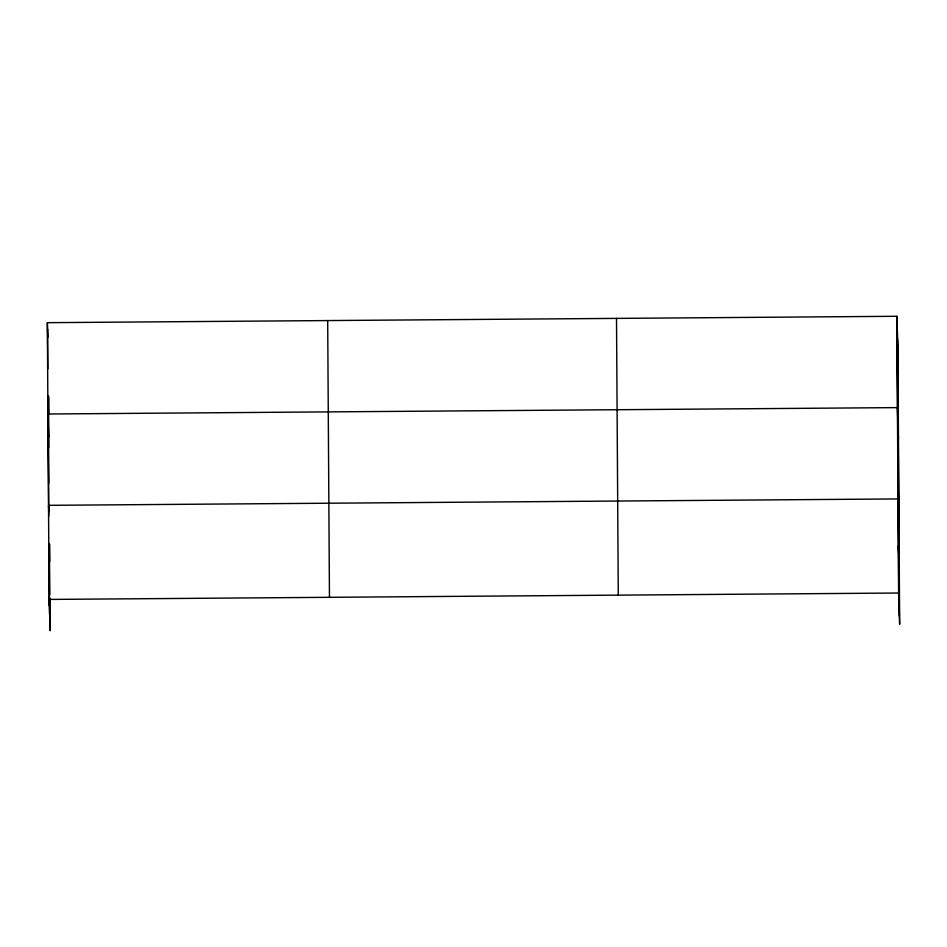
<?xml version="1.0" encoding="UTF-8"?>
<svg xmlns="http://www.w3.org/2000/svg" width="947" height="947" viewBox="0 0 947 947"><rect width="100%" height="100%" fill="white"/><g stroke="black" fill="none" stroke-linecap="round" stroke-linejoin="round"><path stroke-width="1.42" d="M49.954 598.374L50.167 630.714L49.126 599.427L47.35 322.678L896.833 316.286L897.874 347.573L899.65 624.322L898.608 593.023L896.833 316.286M49.126 599.427L898.608 593.023M898.454 438.899L897.425 407.612L47.942 414.005L48.699 437.123M899.046 530.225L898.005 498.927L48.522 505.331L48.735 511.83M898.312 545.981L898.525 552.48M47.35 322.678L47.835 337.369M48.83 552.373L49.043 558.872M897.602 339.393L899.378 616.13M897.318 330.965L899.094 607.702M897.058 322.785L898.833 599.522M616.509 318.393L618.284 595.13M327.686 320.571L329.461 597.308M48.664 396.698L48.771 412.892M49.611 543.98L49.718 561.618M48.439 395.882L48.771 447.434M49.398 544.62L49.718 594.598M49.741 599.013L49.895 622.534M48.214 396.284L48.771 483.183M49.161 543.531L49.611 614.106M47.563 329.177L47.824 368.951M48.001 396.935L48.771 516.245M48.948 544.17L49.339 605.914"/></g></svg>
